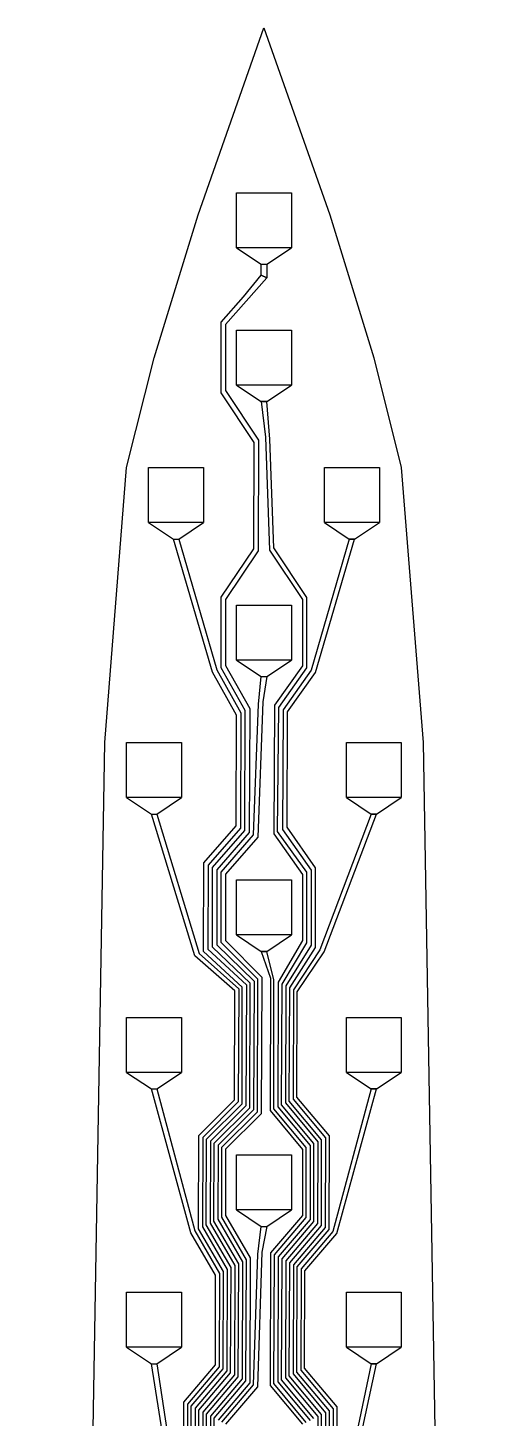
# Model space of a CAD drawing. Header units: inches. Extents: x 115980 to 170179, y 57000 to 74333.
# Drawn here: x 152065.3 to 152151.3, y 70908.5 to 71161.4 of the extents above; entities that cross this region are included whole.
import ezdxf

# ---------------------------------------------------------------- set-up
doc = ezdxf.new("R2010")
doc.units = ezdxf.units.IN
doc.header["$MEASUREMENT"] = 0
for name, color, linetype in [('metal', 221, 'Continuous'), ('nitride window', 40, 'Continuous'), ('profile', 140, 'Continuous')]:
    doc.layers.add(name, color=color, linetype=linetype)

msp = doc.modelspace()

# ---------------------------------------------------------------- linework, layer by layer
at = {"layer": 'metal'}
for points in [[(152103.29, 71131.42), (152113.29, 71131.42), (152113.29, 71121.42), (152103.29, 71121.42)], [(152113.29, 71121.42), (152103.29, 71121.42), (152107.79, 71118.42), (152108.79, 71118.42), (152113.29, 71121.42)], [(152107.79, 71118.42), (152108.79, 71118.42), (152108.79, 71115.92), (152107.79, 71116.42)], [(152103.29, 71106.42), (152113.29, 71106.42), (152113.29, 71096.42), (152103.29, 71096.42)], [(152113.29, 71096.42), (152103.29, 71096.42), (152107.79, 71093.42), (152108.79, 71093.42), (152113.29, 71096.42)], [(152087.29, 71081.42), (152097.29, 71081.42), (152097.29, 71071.42), (152087.29, 71071.42)], [(152119.29, 71081.42), (152129.29, 71081.42), (152129.29, 71071.42), (152119.29, 71071.42)], [(152097.29, 71071.42), (152087.29, 71071.42), (152091.79, 71068.42), (152092.79, 71068.42), (152097.29, 71071.42)], [(152129.29, 71071.42), (152119.29, 71071.42), (152123.79, 71068.42), (152124.79, 71068.42), (152129.29, 71071.42)], [(152103.29, 71056.42), (152113.29, 71056.42), (152113.29, 71046.42), (152103.29, 71046.42)], [(152113.29, 71046.42), (152103.29, 71046.42), (152107.79, 71043.42), (152108.79, 71043.42), (152113.29, 71046.42)], [(152083.29, 71031.42), (152093.29, 71031.42), (152093.29, 71021.42), (152083.29, 71021.42)], [(152123.29, 71031.42), (152133.29, 71031.42), (152133.29, 71021.42), (152123.29, 71021.42)], [(152093.29, 71021.42), (152083.29, 71021.42), (152087.79, 71018.42), (152088.79, 71018.42), (152093.29, 71021.42)], [(152133.29, 71021.42), (152123.29, 71021.42), (152127.79, 71018.42), (152128.79, 71018.42), (152133.29, 71021.42)], [(152103.29, 71006.42), (152113.29, 71006.42), (152113.29, 70996.42), (152103.29, 70996.42)], [(152113.29, 70996.42), (152103.29, 70996.42), (152107.79, 70993.42), (152108.79, 70993.42), (152113.29, 70996.42)], [(152083.29, 70981.42), (152093.29, 70981.42), (152093.29, 70971.42), (152083.29, 70971.42)], [(152123.29, 70981.42), (152133.29, 70981.42), (152133.29, 70971.42), (152123.29, 70971.42)], [(152093.29, 70971.42), (152083.29, 70971.42), (152087.79, 70968.42), (152088.79, 70968.42), (152093.29, 70971.42)], [(152133.29, 70971.42), (152123.29, 70971.42), (152127.79, 70968.42), (152128.79, 70968.42), (152133.29, 70971.42)], [(152103.29, 70956.42), (152113.29, 70956.42), (152113.29, 70946.42), (152103.29, 70946.42)], [(152113.29, 70946.42), (152103.29, 70946.42), (152107.79, 70943.42), (152108.79, 70943.42), (152113.29, 70946.42)], [(152083.29, 70931.42), (152093.29, 70931.42), (152093.29, 70921.42), (152083.29, 70921.42)], [(152123.29, 70931.42), (152133.29, 70931.42), (152133.29, 70921.42), (152123.29, 70921.42)], [(152093.29, 70921.42), (152083.29, 70921.42), (152087.79, 70918.42), (152088.79, 70918.42), (152093.29, 70921.42)], [(152133.29, 70921.42), (152123.29, 70921.42), (152127.79, 70918.42), (152128.79, 70918.42), (152133.29, 70921.42)]]:
    msp.add_lwpolyline(points, close=True, dxfattribs=at)
for points in [[(152097.79, 70893.67), (152097.84, 70909.25), (152103.61, 70916.06), (152103.69, 70936.62), (152099.19, 70944.37), (152099.22, 70958.53), (152105.7, 70964.98), (152105.79, 70987.67), (152098.89, 70994.22), (152098.93, 71008.69), (152104.8, 71015.44), (152104.89, 71037.22), (152100.49, 71045.02), (152100.51, 71057.86), (152106.42, 71066.68), (152106.49, 71086.02), (152100.49, 71095.02), (152100.51, 71107.86), (152104.54, 71112.51), (152107.79, 71116.42), (152108.79, 71115.92), (152101.31, 71107.45), (152101.29, 71095.42), (152107.29, 71086.42), (152107.22, 71066.27), (152101.31, 71057.45), (152101.29, 71045.42), (152105.69, 71037.62), (152105.6, 71015.03), (152099.72, 71008.27), (152099.69, 70994.62), (152106.49, 70988.02), (152106.39, 70964.62), (152099.92, 70958.17), (152099.89, 70944.72), (152104.39, 70936.97), (152104.31, 70915.7), (152098.53, 70908.89), (152098.49, 70894.02)], [(152117.39, 70908.47), (152111.49, 70915.52), (152111.58, 70937.5), (152117.36, 70944.31), (152117.39, 70958.47), (152111.49, 70965.52), (152111.58, 70987.5), (152116.07, 70994.98), (152116.09, 71007.82), (152110.78, 71015.22), (152110.99, 71037.81), (152116.07, 71044.98), (152116.09, 71057.82), (152110.09, 71066.82), (152109.37, 71086.57), (152108.79, 71093.42), (152108.79, 71093.42), (152107.79, 71093.42), (152108.58, 71086.98), (152109.29, 71066.42), (152115.29, 71057.42), (152115.28, 71045.39), (152110.19, 71038.22), (152110.09, 71014.82), (152115.29, 71007.42), (152115.28, 70995.39), (152110.89, 70987.86), (152110.79, 70965.17), (152116.69, 70958.12), (152116.67, 70944.67), (152110.89, 70937.86), (152110.79, 70915.17), (152116.69, 70908.12)], [(152096.39, 70892.97), (152096.45, 70909.97), (152102.22, 70916.78), (152102.29, 70935.92), (152097.79, 70943.67), (152097.84, 70959.25), (152104.31, 70965.7), (152104.31, 70986.93), (152097.29, 70993.42), (152097.34, 71009.51), (152103.22, 71016.27), (152103.29, 71036.42), (152098.89, 71044.22), (152091.79, 71068.42), (152091.79, 71068.42), (152092.79, 71068.42), (152099.69, 71044.62), (152104.09, 71036.82), (152104.01, 71015.86), (152098.13, 71009.1), (152098.09, 70993.82), (152105.09, 70987.32), (152105, 70965.34), (152098.53, 70958.89), (152098.49, 70944.02), (152102.99, 70936.27), (152102.92, 70916.42), (152097.14, 70909.61), (152097.09, 70893.32)], [(152118.75, 70893.59), (152118.79, 70909.17), (152112.89, 70916.22), (152112.97, 70936.78), (152118.75, 70943.59), (152118.79, 70959.17), (152112.89, 70966.22), (152112.97, 70986.78), (152117.66, 70994.15), (152117.69, 71008.62), (152112.49, 71016.02), (152112.58, 71036.98), (152117.66, 71044.15), (152124.79, 71068.42), (152124.79, 71068.42), (152123.79, 71068.42), (152116.86, 71044.56), (152111.78, 71037.39), (152111.69, 71015.62), (152116.89, 71008.22), (152116.86, 70994.56), (152112.28, 70987.14), (152112.19, 70965.87), (152118.09, 70958.82), (152118.06, 70943.95), (152112.28, 70937.14), (152112.19, 70915.87), (152118.09, 70908.82), (152118.06, 70893.95)], [(152099.19, 70894.37), (152099.22, 70908.53), (152105, 70915.34), (152105.09, 70937.32), (152100.59, 70945.07), (152100.61, 70957.81), (152107.09, 70964.26), (152107.19, 70988.37), (152100.49, 70995.02), (152100.51, 71007.86), (152106.39, 71014.62), (152107.29, 71038.42), (152107.79, 71043.42), (152107.79, 71043.42), (152108.79, 71043.42), (152108.09, 71038.82), (152107.18, 71014.21), (152101.31, 71007.45), (152101.31, 70995.43), (152107.89, 70988.72), (152107.78, 70963.9), (152101.31, 70957.45), (152101.29, 70945.42), (152105.79, 70937.67), (152105.7, 70914.98), (152099.92, 70908.17)], [(152094.99, 70892.27), (152095.06, 70910.69), (152100.83, 70917.5), (152100.89, 70935.22), (152096.39, 70942.97), (152096.45, 70959.97), (152102.92, 70966.42), (152102.99, 70986.27), (152095.69, 70992.62), (152087.79, 71018.42), (152087.79, 71018.42), (152088.79, 71018.42), (152096.49, 70993.02), (152103.69, 70986.62), (152103.61, 70966.06), (152097.14, 70959.61), (152097.09, 70943.32), (152101.59, 70935.57), (152101.53, 70917.14), (152095.75, 70910.33), (152095.69, 70892.62)], [(152120.14, 70892.86), (152120.19, 70909.87), (152114.29, 70916.92), (152114.36, 70936.05), (152120.14, 70942.86), (152120.19, 70959.87), (152114.29, 70966.92), (152114.36, 70986.05), (152119.25, 70993.33), (152128.79, 71018.42), (152128.79, 71018.42), (152127.79, 71018.42), (152118.45, 70993.74), (152113.67, 70986.42), (152113.59, 70966.57), (152119.49, 70959.52), (152119.44, 70943.23), (152113.67, 70936.42), (152113.59, 70916.57), (152119.49, 70909.52), (152119.44, 70893.23)], [(152115.99, 70907.77), (152110.09, 70914.82), (152110.19, 70938.22), (152115.97, 70945.03), (152115.99, 70957.77), (152110.09, 70964.82), (152110.09, 70988.27), (152108.79, 70993.42), (152108.79, 70993.42), (152107.79, 70993.42), (152109.5, 70988.58), (152109.39, 70964.47), (152115.29, 70957.42), (152115.28, 70945.39), (152109.5, 70938.58), (152109.39, 70914.47), (152115.29, 70907.42)], [(152093.59, 70891.57), (152093.67, 70911.42), (152099.44, 70918.23), (152099.49, 70934.52), (152094.99, 70942.27), (152087.79, 70968.42), (152087.79, 70968.42), (152088.79, 70968.42), (152095.69, 70942.62), (152100.19, 70934.87), (152100.14, 70917.86), (152094.36, 70911.05), (152094.29, 70891.92)], [(152121.53, 70892.14), (152121.59, 70910.57), (152115.69, 70917.62), (152115.75, 70935.33), (152121.53, 70942.14), (152128.79, 70968.42), (152128.79, 70968.42), (152127.79, 70968.42), (152120.83, 70942.5), (152115.06, 70935.69), (152114.99, 70917.27), (152120.89, 70910.22), (152120.83, 70892.5)], [(152100.61, 70907.81), (152106.39, 70914.62), (152107.19, 70938.37), (152107.79, 70943.42), (152107.79, 70943.42), (152108.79, 70943.42), (152107.89, 70938.72), (152107.09, 70914.26), (152101.31, 70907.45)], [(152092.19, 70890.87), (152087.79, 70918.42), (152087.79, 70918.42), (152088.79, 70918.42), (152092.89, 70891.22)], [(152122.92, 70891.42), (152128.79, 70918.42), (152128.79, 70918.42), (152127.79, 70918.42), (152122.22, 70891.78)]]:
    msp.add_lwpolyline(points, dxfattribs=at)
at = {"layer": 'nitride window'}
for points in [[(152103.29, 71131.42), (152113.29, 71131.42), (152113.29, 71121.42), (152103.29, 71121.42)], [(152103.29, 71106.42), (152113.29, 71106.42), (152113.29, 71096.42), (152103.29, 71096.42)], [(152087.29, 71081.42), (152097.29, 71081.42), (152097.29, 71071.42), (152087.29, 71071.42)], [(152119.29, 71081.42), (152129.29, 71081.42), (152129.29, 71071.42), (152119.29, 71071.42)], [(152103.29, 71056.42), (152113.29, 71056.42), (152113.29, 71046.42), (152103.29, 71046.42)], [(152083.29, 71031.42), (152093.29, 71031.42), (152093.29, 71021.42), (152083.29, 71021.42)], [(152123.29, 71031.42), (152133.29, 71031.42), (152133.29, 71021.42), (152123.29, 71021.42)], [(152103.29, 71006.42), (152113.29, 71006.42), (152113.29, 70996.42), (152103.29, 70996.42)], [(152083.29, 70981.42), (152093.29, 70981.42), (152093.29, 70971.42), (152083.29, 70971.42)], [(152123.29, 70981.42), (152133.29, 70981.42), (152133.29, 70971.42), (152123.29, 70971.42)], [(152103.29, 70956.42), (152113.29, 70956.42), (152113.29, 70946.42), (152103.29, 70946.42)], [(152083.29, 70931.42), (152093.29, 70931.42), (152093.29, 70921.42), (152083.29, 70921.42)], [(152123.29, 70931.42), (152133.29, 70931.42), (152133.29, 70921.42), (152123.29, 70921.42)]]:
    msp.add_lwpolyline(points, close=True, dxfattribs=at)
at = {"layer": 'profile'}
msp.add_lwpolyline([(152108.29, 71161.42), (152120.29, 71127.42), (152128.29, 71101.42), (152133.29, 71081.42), (152137.29, 71031.42), (152151.29, 70191.42), (152151.29, 68661.42), (152065.29, 68661.42), (152065.29, 70191.42), (152079.29, 71031.42), (152083.29, 71081.42), (152088.29, 71101.42), (152096.29, 71127.42)], close=True, dxfattribs=at)

doc.saveas('drawing.dxf')
